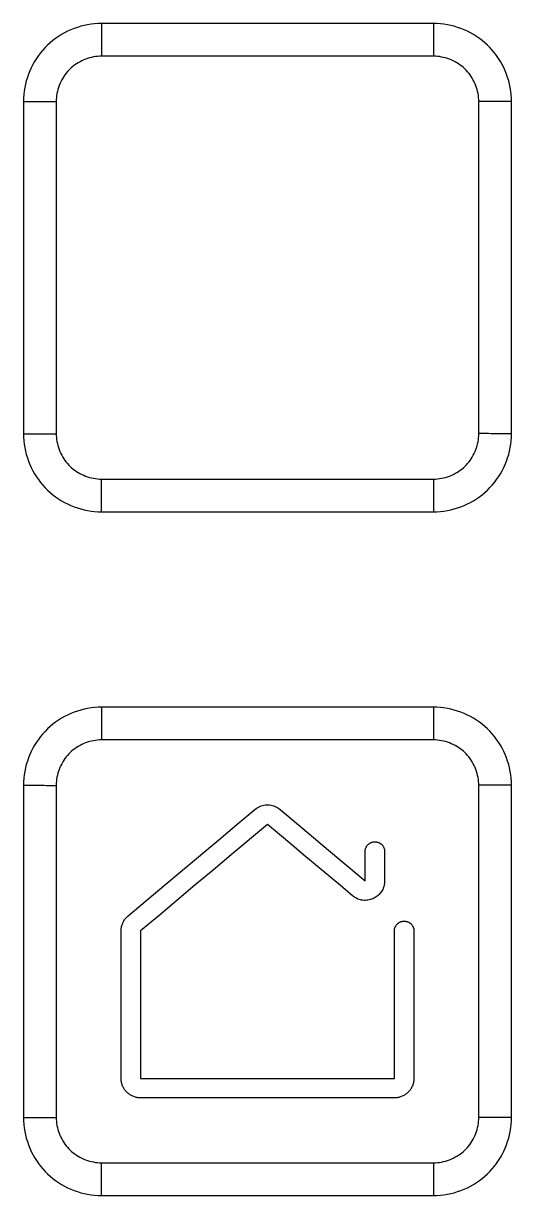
# Model space of a CAD drawing. Extents: x 0 to 290, y 0 to 931.
# Drawn here: x 232.25 to 242.25, y 804.02 to 828.02 of the extents above; entities that cross this region are included whole.
import ezdxf

# ---------------------------------------------------------------- set-up
doc = ezdxf.new("R2010")
doc.units = 0
doc.layers.add('-15N-THT. THIẾT BỊ ĐÓNG MỞ', color=40, linetype='CONTINUOUS')

# ---------------------------------------------------------------- blocks, each defined once
blk = doc.blocks.new('06 - N - SC VSD ATV630D55~D90N4')
at = {"layer": '-15N-THT. THIẾT BỊ ĐÓNG MỞ'}
for p, q in [((88.221, 362.189), (88.155, 362.159)), ((88.288, 362.216), (88.221, 362.189)), ((88.355, 362.24), (88.288, 362.216)), ((88.424, 362.261), (88.355, 362.24)), ((88.494, 362.279), (88.424, 362.261)), ((88.564, 362.293), (88.494, 362.279)), ((88.635, 362.305), (88.564, 362.293)), ((88.707, 362.313), (88.635, 362.305)), ((88.778, 362.318), (88.707, 362.313)), ((88.85, 362.32), (88.778, 362.318)), ((95.65, 362.32), (88.85, 362.32)), ((88.85, 362.32), (88.85, 362.304)), ((88.85, 362.304), (88.85, 362.285)), ((88.85, 362.285), (88.85, 362.262)), ((88.85, 362.262), (88.85, 362.237)), ((88.85, 362.237), (88.85, 362.208)), ((88.85, 362.208), (88.85, 362.177)), ((88.85, 362.177), (88.85, 362.143)), ((95.722, 362.318), (95.65, 362.32)), ((95.65, 362.32), (95.65, 362.304)), ((95.65, 362.304), (95.65, 362.285)), ((95.65, 362.285), (95.65, 362.262)), ((95.65, 362.262), (95.65, 362.237)), ((95.65, 362.237), (95.65, 362.208)), ((95.65, 362.208), (95.65, 362.177)), ((95.65, 362.177), (95.65, 362.143)), ((95.793, 362.313), (95.722, 362.318)), ((95.865, 362.305), (95.793, 362.313)), ((95.936, 362.293), (95.865, 362.305)), ((96.006, 362.278), (95.936, 362.293)), ((96.076, 362.261), (96.006, 362.278)), ((96.145, 362.24), (96.076, 362.261)), ((96.212, 362.216), (96.145, 362.24)), ((96.279, 362.189), (96.212, 362.216)), ((96.344, 362.159), (96.279, 362.189)), ((87.852, 361.97), (87.796, 361.924)), ((87.909, 362.013), (87.852, 361.97)), ((87.968, 362.054), (87.909, 362.013)), ((88.029, 362.092), (87.968, 362.054)), ((88.091, 362.127), (88.029, 362.092)), ((88.155, 362.159), (88.091, 362.127)), ((88.85, 362.143), (88.85, 362.106)), ((88.85, 362.106), (88.85, 362.068)), ((88.85, 362.068), (88.85, 362.027)), ((88.85, 362.027), (88.85, 361.984)), ((88.85, 361.984), (88.85, 361.939)), ((88.85, 361.939), (88.85, 361.893)), ((95.65, 362.143), (95.65, 362.106)), ((95.65, 362.106), (95.65, 362.068)), ((95.65, 362.068), (95.65, 362.027)), ((95.65, 362.027), (95.65, 361.984)), ((95.65, 361.984), (95.65, 361.939)), ((95.65, 361.939), (95.65, 361.893)), ((96.408, 362.127), (96.344, 362.159)), ((96.471, 362.092), (96.408, 362.127)), ((96.532, 362.054), (96.471, 362.092)), ((96.591, 362.013), (96.532, 362.054)), ((96.648, 361.97), (96.591, 362.013)), ((96.703, 361.925), (96.648, 361.97)), ((96.755, 361.877), (96.703, 361.925)), ((87.6, 361.718), (87.557, 361.661)), ((87.645, 361.773), (87.6, 361.718)), ((87.693, 361.825), (87.645, 361.773)), ((87.744, 361.876), (87.693, 361.825)), ((87.796, 361.924), (87.744, 361.876)), ((88.85, 361.893), (88.85, 361.846)), ((88.85, 361.846), (88.85, 361.798)), ((88.85, 361.798), (88.85, 361.749)), ((88.85, 361.749), (88.85, 361.699)), ((88.85, 361.699), (88.85, 361.649)), ((95.65, 361.893), (95.649, 361.846)), ((95.649, 361.846), (95.649, 361.798)), ((95.649, 361.798), (95.649, 361.749)), ((95.649, 361.749), (95.649, 361.699)), ((95.649, 361.699), (95.649, 361.649)), ((96.806, 361.826), (96.755, 361.877)), ((96.854, 361.774), (96.806, 361.826)), ((96.9, 361.718), (96.854, 361.774)), ((96.943, 361.661), (96.9, 361.718)), ((87.443, 361.479), (87.411, 361.414)), ((87.478, 361.541), (87.443, 361.479)), ((87.516, 361.602), (87.478, 361.541)), ((87.557, 361.661), (87.516, 361.602)), ((88.269, 361.445), (88.238, 361.419)), ((88.302, 361.47), (88.269, 361.445)), ((88.336, 361.493), (88.302, 361.47)), ((88.372, 361.515), (88.336, 361.493)), ((88.409, 361.536), (88.372, 361.515)), ((88.446, 361.555), (88.409, 361.536)), ((88.485, 361.573), (88.446, 361.555)), ((88.524, 361.588), (88.485, 361.573)), ((88.564, 361.603), (88.524, 361.588)), ((88.605, 361.615), (88.564, 361.603)), ((88.646, 361.625), (88.605, 361.615)), ((88.687, 361.634), (88.646, 361.625)), ((88.728, 361.641), (88.687, 361.634)), ((88.769, 361.645), (88.728, 361.641)), ((88.81, 361.648), (88.769, 361.645)), ((88.85, 361.649), (88.81, 361.648)), ((95.649, 361.649), (88.85, 361.649)), ((95.691, 361.648), (95.649, 361.649)), ((95.732, 361.645), (95.691, 361.648)), ((95.773, 361.64), (95.732, 361.645)), ((95.815, 361.633), (95.773, 361.64)), ((95.856, 361.625), (95.815, 361.633)), ((95.896, 361.614), (95.856, 361.625)), ((95.937, 361.602), (95.896, 361.614)), ((95.977, 361.588), (95.937, 361.602)), ((96.016, 361.572), (95.977, 361.588)), ((96.055, 361.554), (96.016, 361.572)), ((96.093, 361.535), (96.055, 361.554)), ((96.129, 361.514), (96.093, 361.535)), ((96.165, 361.492), (96.129, 361.514)), ((96.199, 361.469), (96.165, 361.492)), ((96.232, 361.444), (96.199, 361.469)), ((96.984, 361.602), (96.943, 361.661)), ((97.022, 361.541), (96.984, 361.602)), ((97.057, 361.479), (97.022, 361.541)), ((97.09, 361.415), (97.057, 361.479)), ((87.33, 361.215), (87.309, 361.146)), ((87.354, 361.282), (87.33, 361.215)), ((87.381, 361.349), (87.354, 361.282)), ((87.411, 361.414), (87.381, 361.349)), ((88.078, 361.235), (88.056, 361.199)), ((88.101, 361.269), (88.078, 361.235)), ((88.126, 361.302), (88.101, 361.269)), ((88.152, 361.333), (88.126, 361.302)), ((88.179, 361.363), (88.152, 361.333)), ((88.208, 361.391), (88.179, 361.363)), ((88.238, 361.419), (88.208, 361.391)), ((96.263, 361.418), (96.232, 361.444)), ((96.293, 361.391), (96.263, 361.418)), ((96.321, 361.362), (96.293, 361.391)), ((96.349, 361.332), (96.321, 361.362)), ((96.375, 361.301), (96.349, 361.332)), ((96.4, 361.268), (96.375, 361.301)), ((96.423, 361.234), (96.4, 361.268)), ((96.445, 361.198), (96.423, 361.234)), ((97.119, 361.349), (97.09, 361.415)), ((97.146, 361.282), (97.119, 361.349)), ((97.17, 361.215), (97.146, 361.282)), ((97.191, 361.146), (97.17, 361.215)), ((87.277, 361.006), (87.265, 360.935)), ((87.292, 361.076), (87.277, 361.006)), ((87.309, 361.146), (87.292, 361.076)), ((87.956, 360.966), (87.945, 360.926)), ((87.968, 361.007), (87.956, 360.966)), ((87.982, 361.047), (87.968, 361.007)), ((87.998, 361.086), (87.982, 361.047)), ((88.016, 361.125), (87.998, 361.086)), ((88.035, 361.163), (88.016, 361.125)), ((88.056, 361.199), (88.035, 361.163)), ((96.466, 361.161), (96.445, 361.198)), ((96.485, 361.124), (96.466, 361.161)), ((96.503, 361.085), (96.485, 361.124)), ((96.518, 361.046), (96.503, 361.085)), ((96.532, 361.006), (96.518, 361.046)), ((96.545, 360.965), (96.532, 361.006)), ((96.555, 360.924), (96.545, 360.965)), ((97.209, 361.076), (97.191, 361.146)), ((97.223, 361.006), (97.209, 361.076)), ((97.235, 360.935), (97.223, 361.006)), ((87.252, 360.792), (87.25, 360.72)), ((87.257, 360.863), (87.252, 360.792)), ((87.265, 360.935), (87.257, 360.863)), ((87.922, 360.762), (87.921, 360.719)), ((87.925, 360.802), (87.922, 360.762)), ((87.93, 360.843), (87.925, 360.802)), ((87.937, 360.885), (87.93, 360.843)), ((87.945, 360.926), (87.937, 360.885)), ((96.564, 360.883), (96.555, 360.924)), ((96.571, 360.842), (96.564, 360.883)), ((96.575, 360.801), (96.571, 360.842)), ((96.578, 360.76), (96.575, 360.801)), ((96.579, 360.72), (96.578, 360.76)), ((97.243, 360.864), (97.235, 360.935)), ((97.248, 360.792), (97.243, 360.864)), ((97.25, 360.72), (97.248, 360.792)), ((87.25, 360.72), (87.25, 353.92)), ((87.25, 360.72), (87.266, 360.72)), ((87.266, 360.72), (87.285, 360.72)), ((87.285, 360.72), (87.308, 360.72)), ((87.308, 360.72), (87.333, 360.72)), ((87.333, 360.72), (87.362, 360.72)), ((87.362, 360.72), (87.393, 360.72)), ((87.393, 360.72), (87.427, 360.72)), ((87.427, 360.72), (87.464, 360.72)), ((87.464, 360.72), (87.502, 360.72)), ((87.502, 360.72), (87.543, 360.72)), ((87.543, 360.72), (87.586, 360.72)), ((87.586, 360.72), (87.631, 360.72)), ((87.631, 360.72), (87.677, 360.72)), ((87.677, 360.72), (87.724, 360.719)), ((87.724, 360.719), (87.772, 360.719)), ((87.772, 360.719), (87.821, 360.719)), ((87.821, 360.719), (87.871, 360.719)), ((87.871, 360.719), (87.921, 360.719)), ((87.921, 360.719), (87.921, 353.92)), ((96.629, 360.72), (96.579, 360.72)), ((96.579, 353.921), (96.579, 360.72)), ((96.728, 360.72), (96.629, 360.72)), ((96.776, 360.72), (96.728, 360.72)), ((96.823, 360.72), (96.776, 360.72)), ((96.869, 360.72), (96.823, 360.72)), ((96.957, 360.72), (96.869, 360.72)), ((96.998, 360.72), (96.957, 360.72)), ((97.073, 360.72), (96.998, 360.72)), ((97.107, 360.72), (97.073, 360.72)), ((97.215, 360.72), (97.107, 360.72)), ((97.234, 360.72), (97.215, 360.72)), ((97.25, 360.72), (97.234, 360.72)), ((97.25, 353.92), (97.25, 360.72)), ((87.25, 353.92), (87.252, 353.848)), ((87.25, 353.92), (87.266, 353.92)), ((87.252, 353.848), (87.257, 353.776)), ((87.257, 353.776), (87.265, 353.705)), ((87.266, 353.92), (87.362, 353.92)), ((87.362, 353.92), (87.393, 353.92)), ((87.393, 353.92), (87.464, 353.92)), ((87.464, 353.92), (87.502, 353.92)), ((87.502, 353.92), (87.586, 353.92)), ((87.586, 353.92), (87.631, 353.92)), ((87.631, 353.92), (87.724, 353.92)), ((87.724, 353.92), (87.772, 353.92)), ((87.772, 353.92), (87.821, 353.92)), ((87.821, 353.92), (87.871, 353.92)), ((87.871, 353.92), (87.921, 353.92)), ((87.921, 353.92), (87.922, 353.88)), ((87.922, 353.88), (87.925, 353.839)), ((87.925, 353.839), (87.929, 353.798)), ((87.929, 353.798), (87.936, 353.757)), ((96.563, 353.755), (96.57, 353.796)), ((96.57, 353.796), (96.575, 353.838)), ((96.575, 353.838), (96.578, 353.879)), ((96.578, 353.879), (96.579, 353.921)), ((96.629, 353.921), (96.579, 353.921)), ((96.679, 353.921), (96.629, 353.921)), ((96.728, 353.921), (96.679, 353.921)), ((96.776, 353.921), (96.728, 353.921)), ((96.823, 353.92), (96.776, 353.921)), ((96.869, 353.92), (96.823, 353.92)), ((96.914, 353.92), (96.869, 353.92)), ((96.957, 353.92), (96.914, 353.92)), ((96.998, 353.92), (96.957, 353.92)), ((97.036, 353.92), (96.998, 353.92)), ((97.073, 353.92), (97.036, 353.92)), ((97.107, 353.92), (97.073, 353.92)), ((97.138, 353.92), (97.107, 353.92)), ((97.167, 353.92), (97.138, 353.92)), ((97.192, 353.92), (97.167, 353.92)), ((97.215, 353.92), (97.192, 353.92)), ((97.234, 353.92), (97.215, 353.92)), ((97.25, 353.92), (97.234, 353.92)), ((97.235, 353.705), (97.243, 353.777)), ((97.243, 353.777), (97.248, 353.848)), ((97.248, 353.848), (97.25, 353.92)), ((87.265, 353.705), (87.277, 353.634)), ((87.277, 353.634), (87.291, 353.564)), ((87.291, 353.564), (87.309, 353.494)), ((87.936, 353.757), (87.945, 353.716)), ((87.945, 353.716), (87.955, 353.675)), ((87.955, 353.675), (87.968, 353.634)), ((87.968, 353.634), (87.982, 353.594)), ((87.982, 353.594), (87.997, 353.555)), ((87.997, 353.555), (88.015, 353.516)), ((96.484, 353.515), (96.502, 353.554)), ((96.502, 353.554), (96.518, 353.593)), ((96.518, 353.593), (96.532, 353.633)), ((96.532, 353.633), (96.544, 353.674)), ((96.544, 353.674), (96.555, 353.714)), ((96.555, 353.714), (96.563, 353.755)), ((97.191, 353.494), (97.208, 353.564)), ((97.208, 353.564), (97.223, 353.634)), ((97.223, 353.634), (97.235, 353.705)), ((87.309, 353.494), (87.33, 353.425)), ((87.33, 353.425), (87.354, 353.358)), ((87.354, 353.358), (87.381, 353.291)), ((87.381, 353.291), (87.41, 353.225)), ((88.015, 353.516), (88.034, 353.479)), ((88.034, 353.479), (88.055, 353.442)), ((88.055, 353.442), (88.077, 353.406)), ((88.077, 353.406), (88.1, 353.372)), ((88.1, 353.372), (88.125, 353.339)), ((88.125, 353.339), (88.151, 353.308)), ((88.151, 353.308), (88.179, 353.278)), ((96.321, 353.277), (96.348, 353.307)), ((96.348, 353.307), (96.374, 353.338)), ((96.374, 353.338), (96.399, 353.371)), ((96.399, 353.371), (96.422, 353.405)), ((96.422, 353.405), (96.444, 353.441)), ((96.444, 353.441), (96.465, 353.477)), ((96.465, 353.477), (96.484, 353.515)), ((97.089, 353.226), (97.119, 353.291)), ((97.119, 353.291), (97.146, 353.358)), ((97.146, 353.358), (97.17, 353.426)), ((97.17, 353.426), (97.191, 353.494)), ((87.41, 353.225), (87.443, 353.161)), ((87.443, 353.161), (87.478, 353.099)), ((87.478, 353.099), (87.516, 353.038)), ((88.179, 353.278), (88.207, 353.249)), ((88.207, 353.249), (88.237, 353.222)), ((88.237, 353.222), (88.268, 353.196)), ((88.268, 353.196), (88.301, 353.171)), ((88.301, 353.171), (88.335, 353.148)), ((88.335, 353.148), (88.371, 353.126)), ((88.371, 353.126), (88.407, 353.105)), ((88.407, 353.105), (88.445, 353.086)), ((88.445, 353.086), (88.484, 353.068)), ((88.484, 353.068), (88.523, 353.052)), ((88.523, 353.052), (88.563, 353.038)), ((95.936, 353.038), (95.976, 353.052)), ((95.976, 353.052), (96.015, 353.067)), ((96.015, 353.067), (96.054, 353.085)), ((96.054, 353.085), (96.091, 353.104)), ((96.091, 353.104), (96.128, 353.125)), ((96.128, 353.125), (96.164, 353.147)), ((96.164, 353.147), (96.198, 353.17)), ((96.198, 353.17), (96.231, 353.195)), ((96.231, 353.195), (96.262, 353.221)), ((96.262, 353.221), (96.292, 353.249)), ((96.292, 353.249), (96.321, 353.277)), ((96.984, 353.038), (97.022, 353.099)), ((97.022, 353.099), (97.057, 353.162)), ((97.057, 353.162), (97.089, 353.226)), ((87.516, 353.038), (87.557, 352.979)), ((87.557, 352.979), (87.6, 352.921)), ((87.6, 352.921), (87.646, 352.866)), ((87.646, 352.866), (87.694, 352.814)), ((87.694, 352.814), (87.745, 352.763)), ((88.563, 353.038), (88.604, 353.026)), ((88.604, 353.026), (88.644, 353.015)), ((88.644, 353.015), (88.685, 353.007)), ((88.685, 353.007), (88.727, 353)), ((88.727, 353), (88.768, 352.995)), ((88.768, 352.995), (88.809, 352.992)), ((88.809, 352.992), (88.851, 352.991)), ((88.851, 352.991), (95.65, 352.991)), ((88.851, 352.941), (88.851, 352.991)), ((88.851, 352.891), (88.851, 352.941)), ((88.851, 352.842), (88.851, 352.891)), ((88.851, 352.794), (88.851, 352.842)), ((95.65, 352.991), (95.691, 352.992)), ((95.65, 352.991), (95.65, 352.32)), ((95.691, 352.992), (95.731, 352.995)), ((95.731, 352.995), (95.772, 352.999)), ((95.772, 352.999), (95.813, 353.006)), ((95.813, 353.006), (95.854, 353.015)), ((95.854, 353.015), (95.895, 353.025)), ((95.895, 353.025), (95.936, 353.038)), ((96.756, 352.764), (96.807, 352.815)), ((96.807, 352.815), (96.855, 352.868)), ((96.855, 352.868), (96.9, 352.922)), ((96.9, 352.922), (96.943, 352.979)), ((96.943, 352.979), (96.984, 353.038)), ((87.745, 352.763), (87.797, 352.715)), ((87.797, 352.715), (87.852, 352.67)), ((87.852, 352.67), (87.909, 352.627)), ((87.909, 352.627), (87.968, 352.586)), ((87.968, 352.586), (88.029, 352.548)), ((88.85, 352.747), (88.851, 352.794)), ((88.85, 352.701), (88.85, 352.747)), ((88.85, 352.656), (88.85, 352.701)), ((88.85, 352.613), (88.85, 352.656)), ((88.85, 352.572), (88.85, 352.613)), ((88.85, 352.534), (88.85, 352.572)), ((96.471, 352.548), (96.532, 352.586)), ((96.532, 352.586), (96.591, 352.627)), ((96.591, 352.627), (96.649, 352.67)), ((96.649, 352.67), (96.704, 352.716)), ((96.704, 352.716), (96.756, 352.764)), ((88.029, 352.548), (88.092, 352.513)), ((88.092, 352.513), (88.156, 352.481)), ((88.156, 352.481), (88.221, 352.451)), ((88.221, 352.451), (88.288, 352.424)), ((88.288, 352.424), (88.355, 352.4)), ((88.355, 352.4), (88.424, 352.379)), ((88.424, 352.379), (88.494, 352.362)), ((88.494, 352.362), (88.564, 352.347)), ((88.564, 352.347), (88.635, 352.335)), ((88.635, 352.335), (88.707, 352.327)), ((88.707, 352.327), (88.778, 352.322)), ((88.85, 352.497), (88.85, 352.534)), ((88.85, 352.463), (88.85, 352.497)), ((88.85, 352.432), (88.85, 352.463)), ((88.85, 352.403), (88.85, 352.432)), ((88.85, 352.378), (88.85, 352.403)), ((88.85, 352.355), (88.85, 352.378)), ((88.85, 352.336), (88.85, 352.355)), ((88.85, 352.32), (88.85, 352.336)), ((95.722, 352.322), (95.794, 352.327)), ((95.794, 352.327), (95.865, 352.335)), ((95.865, 352.335), (95.936, 352.347)), ((95.936, 352.347), (96.006, 352.361)), ((96.006, 352.361), (96.076, 352.379)), ((96.076, 352.379), (96.145, 352.4)), ((96.145, 352.4), (96.213, 352.424)), ((96.213, 352.424), (96.279, 352.451)), ((96.279, 352.451), (96.345, 352.481)), ((96.345, 352.481), (96.409, 352.513)), ((96.409, 352.513), (96.471, 352.548)), ((88.778, 352.322), (88.85, 352.32)), ((88.85, 352.32), (95.65, 352.32)), ((95.65, 352.32), (95.722, 352.322)), ((88.424, 348.261), (88.355, 348.24)), ((88.494, 348.279), (88.424, 348.261)), ((88.564, 348.293), (88.494, 348.279)), ((88.635, 348.305), (88.564, 348.293)), ((88.707, 348.313), (88.635, 348.305)), ((88.778, 348.318), (88.707, 348.313)), ((88.85, 348.32), (88.778, 348.318)), ((95.65, 348.32), (88.85, 348.32)), ((88.85, 348.32), (88.85, 348.304)), ((88.85, 348.304), (88.85, 348.285)), ((88.85, 348.285), (88.85, 348.262)), ((88.85, 348.262), (88.85, 348.237)), ((95.722, 348.318), (95.65, 348.32)), ((95.65, 348.32), (95.65, 348.304)), ((95.65, 348.304), (95.65, 348.285)), ((95.65, 348.285), (95.65, 348.262)), ((95.65, 348.262), (95.65, 348.237)), ((95.793, 348.313), (95.722, 348.318)), ((95.865, 348.305), (95.793, 348.313)), ((95.936, 348.293), (95.865, 348.305)), ((96.006, 348.278), (95.936, 348.293)), ((96.076, 348.261), (96.006, 348.278)), ((96.145, 348.24), (96.076, 348.261)), ((87.909, 348.013), (87.852, 347.97)), ((87.968, 348.054), (87.909, 348.013)), ((88.029, 348.092), (87.968, 348.054)), ((88.091, 348.127), (88.029, 348.092)), ((88.155, 348.159), (88.091, 348.127)), ((88.221, 348.189), (88.155, 348.159)), ((88.288, 348.216), (88.221, 348.189)), ((88.355, 348.24), (88.288, 348.216)), ((88.85, 348.237), (88.85, 348.208)), ((88.85, 348.208), (88.85, 348.177)), ((88.85, 348.177), (88.85, 348.143)), ((88.85, 348.143), (88.85, 348.106)), ((88.85, 348.106), (88.85, 348.068)), ((88.85, 348.068), (88.85, 348.027)), ((88.85, 348.027), (88.85, 347.984)), ((95.65, 348.237), (95.65, 348.208)), ((95.65, 348.208), (95.65, 348.177)), ((95.65, 348.177), (95.65, 348.143)), ((95.65, 348.143), (95.65, 348.106)), ((95.65, 348.106), (95.65, 348.068)), ((95.65, 348.068), (95.65, 348.027)), ((95.65, 348.027), (95.65, 347.984)), ((96.212, 348.216), (96.145, 348.24)), ((96.279, 348.189), (96.212, 348.216)), ((96.344, 348.159), (96.279, 348.189)), ((96.408, 348.127), (96.344, 348.159)), ((96.471, 348.092), (96.408, 348.127)), ((96.532, 348.054), (96.471, 348.092)), ((96.591, 348.013), (96.532, 348.054)), ((96.648, 347.97), (96.591, 348.013)), ((87.645, 347.773), (87.6, 347.718)), ((87.693, 347.825), (87.645, 347.773)), ((87.744, 347.876), (87.693, 347.825)), ((87.796, 347.924), (87.744, 347.876)), ((87.852, 347.97), (87.796, 347.924)), ((88.85, 347.984), (88.85, 347.939)), ((88.85, 347.939), (88.85, 347.893)), ((88.85, 347.893), (88.85, 347.846)), ((88.85, 347.846), (88.85, 347.798)), ((88.85, 347.798), (88.85, 347.749)), ((95.65, 347.893), (95.649, 347.846)), ((95.649, 347.846), (95.649, 347.798)), ((95.649, 347.798), (95.649, 347.749)), ((95.65, 347.984), (95.65, 347.939)), ((95.65, 347.939), (95.65, 347.893)), ((96.703, 347.925), (96.648, 347.97)), ((96.755, 347.877), (96.703, 347.925)), ((96.806, 347.826), (96.755, 347.877)), ((96.854, 347.774), (96.806, 347.826)), ((96.9, 347.718), (96.854, 347.774)), ((87.478, 347.541), (87.443, 347.479)), ((87.516, 347.602), (87.478, 347.541)), ((87.557, 347.661), (87.516, 347.602)), ((87.6, 347.718), (87.557, 347.661)), ((88.409, 347.536), (88.372, 347.515)), ((88.446, 347.555), (88.409, 347.536)), ((88.485, 347.573), (88.446, 347.555)), ((88.524, 347.588), (88.485, 347.573)), ((88.564, 347.603), (88.524, 347.588)), ((88.605, 347.615), (88.564, 347.603)), ((88.646, 347.625), (88.605, 347.615)), ((88.687, 347.634), (88.646, 347.625)), ((88.728, 347.641), (88.687, 347.634)), ((88.769, 347.645), (88.728, 347.641)), ((88.81, 347.648), (88.769, 347.645)), ((88.85, 347.649), (88.81, 347.648)), ((88.85, 347.749), (88.85, 347.699)), ((88.85, 347.699), (88.85, 347.649)), ((95.649, 347.649), (88.85, 347.649)), ((95.649, 347.749), (95.649, 347.699)), ((95.649, 347.699), (95.649, 347.649)), ((95.691, 347.648), (95.649, 347.649)), ((95.732, 347.645), (95.691, 347.648)), ((95.773, 347.64), (95.732, 347.645)), ((95.815, 347.633), (95.773, 347.64)), ((95.856, 347.625), (95.815, 347.633)), ((95.896, 347.614), (95.856, 347.625)), ((95.937, 347.602), (95.896, 347.614)), ((95.977, 347.588), (95.937, 347.602)), ((96.016, 347.572), (95.977, 347.588)), ((96.055, 347.554), (96.016, 347.572)), ((96.093, 347.535), (96.055, 347.554)), ((96.129, 347.514), (96.093, 347.535)), ((96.943, 347.661), (96.9, 347.718)), ((96.984, 347.602), (96.943, 347.661)), ((97.022, 347.541), (96.984, 347.602)), ((97.057, 347.479), (97.022, 347.541)), ((87.381, 347.349), (87.354, 347.282)), ((87.411, 347.414), (87.381, 347.349)), ((87.443, 347.479), (87.411, 347.414)), ((88.126, 347.302), (88.101, 347.269)), ((88.152, 347.333), (88.126, 347.302)), ((88.179, 347.363), (88.152, 347.333)), ((88.208, 347.391), (88.179, 347.363)), ((88.238, 347.419), (88.208, 347.391)), ((88.269, 347.445), (88.238, 347.419)), ((88.302, 347.47), (88.269, 347.445)), ((88.336, 347.493), (88.302, 347.47)), ((88.372, 347.515), (88.336, 347.493)), ((96.165, 347.492), (96.129, 347.514)), ((96.199, 347.469), (96.165, 347.492)), ((96.232, 347.444), (96.199, 347.469)), ((96.263, 347.418), (96.232, 347.444)), ((96.293, 347.391), (96.263, 347.418)), ((96.321, 347.362), (96.293, 347.391)), ((96.349, 347.332), (96.321, 347.362)), ((96.375, 347.301), (96.349, 347.332)), ((96.4, 347.268), (96.375, 347.301)), ((97.09, 347.415), (97.057, 347.479)), ((97.119, 347.349), (97.09, 347.415)), ((97.146, 347.282), (97.119, 347.349)), ((87.292, 347.076), (87.277, 347.006)), ((87.309, 347.146), (87.292, 347.076)), ((87.33, 347.215), (87.309, 347.146)), ((87.354, 347.282), (87.33, 347.215)), ((87.982, 347.047), (87.968, 347.007)), ((87.998, 347.086), (87.982, 347.047)), ((88.016, 347.125), (87.998, 347.086)), ((88.035, 347.163), (88.016, 347.125)), ((88.056, 347.199), (88.035, 347.163)), ((88.078, 347.235), (88.056, 347.199)), ((88.101, 347.269), (88.078, 347.235)), ((96.423, 347.234), (96.4, 347.268)), ((96.445, 347.198), (96.423, 347.234)), ((96.466, 347.161), (96.445, 347.198)), ((96.485, 347.124), (96.466, 347.161)), ((96.503, 347.085), (96.485, 347.124)), ((96.518, 347.046), (96.503, 347.085)), ((96.532, 347.006), (96.518, 347.046)), ((97.17, 347.215), (97.146, 347.282)), ((97.191, 347.146), (97.17, 347.215)), ((97.209, 347.076), (97.191, 347.146)), ((97.223, 347.006), (97.209, 347.076)), ((87.257, 346.863), (87.252, 346.792)), ((87.265, 346.935), (87.257, 346.863)), ((87.277, 347.006), (87.265, 346.935)), ((87.93, 346.843), (87.925, 346.802)), ((87.937, 346.885), (87.93, 346.843)), ((87.945, 346.926), (87.937, 346.885)), ((87.956, 346.966), (87.945, 346.926)), ((87.968, 347.007), (87.956, 346.966)), ((96.545, 346.965), (96.532, 347.006)), ((96.555, 346.924), (96.545, 346.965)), ((96.564, 346.883), (96.555, 346.924)), ((96.571, 346.842), (96.564, 346.883)), ((96.575, 346.801), (96.571, 346.842)), ((97.235, 346.935), (97.223, 347.006)), ((97.243, 346.864), (97.235, 346.935)), ((97.248, 346.792), (97.243, 346.864)), ((87.252, 346.792), (87.25, 346.72)), ((87.25, 346.72), (87.25, 339.92)), ((87.25, 346.72), (87.266, 346.72)), ((87.266, 346.72), (87.285, 346.72)), ((87.285, 346.72), (87.308, 346.72)), ((87.308, 346.72), (87.333, 346.72)), ((87.333, 346.72), (87.362, 346.72)), ((87.362, 346.72), (87.393, 346.72)), ((87.393, 346.72), (87.427, 346.72)), ((87.427, 346.72), (87.464, 346.72)), ((87.464, 346.72), (87.502, 346.72)), ((87.502, 346.72), (87.543, 346.72)), ((87.543, 346.72), (87.586, 346.72)), ((87.586, 346.72), (87.631, 346.72)), ((87.631, 346.72), (87.677, 346.72)), ((87.677, 346.72), (87.724, 346.719)), ((87.724, 346.719), (87.772, 346.719)), ((87.772, 346.719), (87.821, 346.719)), ((87.821, 346.719), (87.871, 346.719)), ((87.871, 346.719), (87.921, 346.719)), ((87.922, 346.762), (87.921, 346.719)), ((87.921, 346.719), (87.921, 339.92)), ((87.925, 346.802), (87.922, 346.762)), ((96.578, 346.76), (96.575, 346.801)), ((96.579, 346.72), (96.578, 346.76)), ((96.629, 346.72), (96.579, 346.72)), ((96.579, 339.921), (96.579, 346.72)), ((96.728, 346.72), (96.629, 346.72)), ((96.776, 346.72), (96.728, 346.72)), ((96.823, 346.72), (96.776, 346.72)), ((96.869, 346.72), (96.823, 346.72)), ((96.957, 346.72), (96.869, 346.72)), ((96.998, 346.72), (96.957, 346.72)), ((97.073, 346.72), (96.998, 346.72)), ((97.107, 346.72), (97.073, 346.72)), ((97.215, 346.72), (97.107, 346.72)), ((97.234, 346.72), (97.215, 346.72)), ((97.25, 346.72), (97.234, 346.72)), ((97.25, 346.72), (97.248, 346.792)), ((97.25, 339.92), (97.25, 346.72)), ((91.621, 345.915), (91.993, 346.226)), ((91.993, 346.226), (92.016, 346.244)), ((91.993, 346.226), (91.993, 346.226)), ((92.016, 346.244), (92.041, 346.261)), ((92.041, 346.261), (92.066, 346.275)), ((92.066, 346.275), (92.093, 346.288)), ((92.093, 346.288), (92.12, 346.298)), ((92.12, 346.298), (92.148, 346.307)), ((92.148, 346.307), (92.177, 346.313)), ((92.177, 346.313), (92.206, 346.318)), ((92.206, 346.318), (92.235, 346.32)), ((92.235, 346.32), (92.265, 346.32)), ((92.265, 346.32), (92.294, 346.318)), ((92.294, 346.318), (92.323, 346.313)), ((92.323, 346.313), (92.352, 346.307)), ((92.352, 346.307), (92.38, 346.298)), ((92.38, 346.298), (92.407, 346.288)), ((92.407, 346.288), (92.434, 346.275)), ((92.434, 346.275), (92.459, 346.261)), ((92.459, 346.261), (92.484, 346.244)), ((92.484, 346.244), (92.507, 346.226)), ((92.507, 346.226), (92.756, 346.018)), ((92.507, 346.226), (92.507, 346.226)), ((91.25, 345.603), (91.621, 345.915)), ((92.25, 345.92), (91.507, 345.297)), ((92.499, 345.711), (92.25, 345.92)), ((92.25, 345.92), (92.25, 345.92)), ((92.756, 346.018), (93.503, 345.391)), ((92.748, 345.502), (92.499, 345.711)), ((90.507, 344.98), (91.25, 345.603)), ((92.997, 345.293), (92.748, 345.502)), ((93.503, 345.391), (93.752, 345.182)), ((94.25, 345.373), (94.251, 345.383)), ((94.25, 345.364), (94.25, 345.373)), ((94.251, 345.383), (94.252, 345.392)), ((94.252, 345.392), (94.253, 345.401)), ((94.253, 345.401), (94.255, 345.411)), ((94.255, 345.411), (94.258, 345.42)), ((94.258, 345.42), (94.261, 345.429)), ((94.261, 345.429), (94.264, 345.438)), ((94.264, 345.438), (94.268, 345.446)), ((94.268, 345.446), (94.272, 345.455)), ((94.272, 345.455), (94.276, 345.463)), ((94.276, 345.463), (94.281, 345.471)), ((94.281, 345.471), (94.286, 345.479)), ((94.286, 345.479), (94.292, 345.486)), ((94.292, 345.486), (94.297, 345.494)), ((94.297, 345.494), (94.304, 345.501)), ((94.304, 345.501), (94.31, 345.507)), ((94.31, 345.507), (94.317, 345.514)), ((94.317, 345.514), (94.324, 345.52)), ((94.324, 345.52), (94.332, 345.525)), ((94.332, 345.525), (94.339, 345.531)), ((94.339, 345.531), (94.347, 345.536)), ((94.347, 345.536), (94.355, 345.54)), ((94.355, 345.54), (94.364, 345.544)), ((94.364, 345.544), (94.372, 345.548)), ((94.372, 345.548), (94.381, 345.552)), ((94.381, 345.552), (94.39, 345.555)), ((94.39, 345.555), (94.399, 345.557)), ((94.399, 345.557), (94.408, 345.559)), ((94.408, 345.559), (94.417, 345.561)), ((94.417, 345.561), (94.427, 345.562)), ((94.427, 345.562), (94.436, 345.563)), ((94.436, 345.563), (94.445, 345.564)), ((94.445, 345.564), (94.455, 345.564)), ((94.455, 345.564), (94.464, 345.563)), ((94.464, 345.563), (94.473, 345.562)), ((94.473, 345.562), (94.483, 345.561)), ((94.483, 345.561), (94.492, 345.559)), ((94.492, 345.559), (94.501, 345.557)), ((94.501, 345.557), (94.51, 345.555)), ((94.51, 345.555), (94.519, 345.552)), ((94.519, 345.552), (94.528, 345.548)), ((94.528, 345.548), (94.536, 345.544)), ((94.536, 345.544), (94.545, 345.54)), ((94.545, 345.54), (94.553, 345.536)), ((94.553, 345.536), (94.561, 345.531)), ((94.561, 345.531), (94.568, 345.525)), ((94.568, 345.525), (94.576, 345.52)), ((94.576, 345.52), (94.583, 345.514)), ((94.583, 345.514), (94.59, 345.507)), ((94.59, 345.507), (94.596, 345.501)), ((94.596, 345.501), (94.603, 345.494)), ((94.603, 345.494), (94.608, 345.486)), ((94.608, 345.486), (94.614, 345.479)), ((94.614, 345.479), (94.619, 345.471)), ((94.619, 345.471), (94.624, 345.463)), ((94.624, 345.463), (94.628, 345.455)), ((94.628, 345.455), (94.632, 345.446)), ((94.632, 345.446), (94.636, 345.438)), ((94.636, 345.438), (94.639, 345.429)), ((94.639, 345.429), (94.642, 345.42)), ((94.642, 345.42), (94.645, 345.411)), ((94.645, 345.411), (94.647, 345.401)), ((94.647, 345.401), (94.648, 345.392)), ((94.648, 345.392), (94.649, 345.383)), ((94.649, 345.383), (94.65, 345.373)), ((94.65, 345.373), (94.65, 345.364)), ((91.507, 345.297), (91.136, 344.985)), ((93.744, 344.666), (92.997, 345.293)), ((93.752, 345.182), (94.25, 344.764)), ((94.25, 344.764), (94.25, 345.364)), ((94.25, 345.364), (94.25, 345.364)), ((94.65, 345.364), (94.65, 344.764)), ((94.65, 345.364), (94.65, 345.364)), ((90.136, 344.668), (90.507, 344.98)), ((91.136, 344.985), (90.764, 344.673)), ((89.393, 344.045), (90.136, 344.668)), ((90.764, 344.673), (90.393, 344.362)), ((93.993, 344.458), (93.744, 344.666)), ((94.25, 344.764), (94.25, 344.764)), ((94.637, 344.661), (94.629, 344.636)), ((94.642, 344.687), (94.637, 344.661)), ((94.647, 344.712), (94.642, 344.687)), ((94.649, 344.738), (94.647, 344.712)), ((94.65, 344.764), (94.649, 344.738)), ((94.65, 344.764), (94.65, 344.764)), ((94.013, 344.442), (93.993, 344.458)), ((93.993, 344.458), (93.993, 344.458)), ((94.035, 344.427), (94.013, 344.442)), ((94.057, 344.414), (94.035, 344.427)), ((94.08, 344.402), (94.057, 344.414)), ((94.431, 344.407), (94.407, 344.396)), ((94.453, 344.42), (94.431, 344.407)), ((94.475, 344.434), (94.453, 344.42)), ((94.496, 344.449), (94.475, 344.434)), ((94.516, 344.465), (94.496, 344.449)), ((94.535, 344.483), (94.516, 344.465)), ((94.553, 344.502), (94.535, 344.483)), ((94.569, 344.522), (94.553, 344.502)), ((94.584, 344.544), (94.569, 344.522)), ((94.597, 344.566), (94.584, 344.544)), ((94.61, 344.588), (94.597, 344.566)), ((94.62, 344.612), (94.61, 344.588)), ((94.629, 344.636), (94.62, 344.612)), ((90.393, 344.362), (90.021, 344.05)), ((94.104, 344.392), (94.08, 344.402)), ((94.128, 344.383), (94.104, 344.392)), ((94.153, 344.376), (94.128, 344.383)), ((94.179, 344.37), (94.153, 344.376)), ((94.204, 344.367), (94.179, 344.37)), ((94.23, 344.364), (94.204, 344.367)), ((94.256, 344.364), (94.23, 344.364)), ((94.282, 344.365), (94.256, 344.364)), ((94.308, 344.368), (94.282, 344.365)), ((94.333, 344.373), (94.308, 344.368)), ((94.358, 344.379), (94.333, 344.373)), ((94.383, 344.387), (94.358, 344.379)), ((94.407, 344.396), (94.383, 344.387)), ((89.292, 343.915), (89.3, 343.932)), ((89.3, 343.932), (89.31, 343.948)), ((89.31, 343.948), (89.32, 343.963)), ((89.32, 343.963), (89.33, 343.978)), ((89.33, 343.978), (89.341, 343.992)), ((89.341, 343.992), (89.353, 344.006)), ((89.353, 344.006), (89.366, 344.02)), ((89.366, 344.02), (89.379, 344.033)), ((89.379, 344.033), (89.393, 344.045)), ((89.393, 344.045), (89.393, 344.045)), ((90.021, 344.05), (89.65, 343.738)), ((94.972, 343.923), (94.981, 343.926)), ((94.981, 343.926), (94.99, 343.929)), ((94.99, 343.929), (94.999, 343.932)), ((94.999, 343.932), (95.008, 343.934)), ((95.008, 343.934), (95.017, 343.935)), ((95.017, 343.935), (95.027, 343.937)), ((95.027, 343.937), (95.036, 343.937)), ((95.036, 343.937), (95.045, 343.938)), ((95.045, 343.938), (95.055, 343.938)), ((95.055, 343.938), (95.064, 343.937)), ((95.064, 343.937), (95.073, 343.937)), ((95.073, 343.937), (95.083, 343.935)), ((95.083, 343.935), (95.092, 343.934)), ((95.092, 343.934), (95.101, 343.932)), ((95.101, 343.932), (95.11, 343.929)), ((95.11, 343.929), (95.119, 343.926)), ((95.119, 343.926), (95.128, 343.923)), ((89.25, 343.757), (89.252, 343.775)), ((89.25, 343.738), (89.25, 343.757)), ((89.25, 340.72), (89.25, 343.738)), ((89.25, 343.738), (89.25, 343.738)), ((89.252, 343.775), (89.254, 343.793)), ((89.254, 343.793), (89.257, 343.811)), ((89.257, 343.811), (89.261, 343.829)), ((89.261, 343.829), (89.266, 343.847)), ((89.266, 343.847), (89.271, 343.865)), ((89.271, 343.865), (89.277, 343.882)), ((89.277, 343.882), (89.284, 343.899)), ((89.284, 343.899), (89.292, 343.915)), ((89.65, 343.738), (89.65, 340.72)), ((89.65, 343.738), (89.65, 343.738)), ((94.85, 343.748), (94.851, 343.757)), ((94.85, 343.738), (94.85, 343.748)), ((94.85, 340.72), (94.85, 343.738)), ((94.85, 343.738), (94.85, 343.738)), ((94.851, 343.757), (94.852, 343.766)), ((94.852, 343.766), (94.853, 343.776)), ((94.853, 343.776), (94.855, 343.785)), ((94.855, 343.785), (94.858, 343.794)), ((94.858, 343.794), (94.861, 343.803)), ((94.861, 343.803), (94.864, 343.812)), ((94.864, 343.812), (94.868, 343.821)), ((94.868, 343.821), (94.872, 343.829)), ((94.872, 343.829), (94.876, 343.837)), ((94.876, 343.837), (94.881, 343.845)), ((94.881, 343.845), (94.886, 343.853)), ((94.886, 343.853), (94.892, 343.861)), ((94.892, 343.861), (94.897, 343.868)), ((94.897, 343.868), (94.904, 343.875)), ((94.904, 343.875), (94.91, 343.882)), ((94.91, 343.882), (94.917, 343.888)), ((94.917, 343.888), (94.924, 343.894)), ((94.924, 343.894), (94.932, 343.9)), ((94.932, 343.9), (94.939, 343.905)), ((94.939, 343.905), (94.947, 343.91)), ((94.947, 343.91), (94.955, 343.915)), ((94.955, 343.915), (94.964, 343.919)), ((94.964, 343.919), (94.972, 343.923)), ((95.128, 343.923), (95.136, 343.919)), ((95.136, 343.919), (95.145, 343.915)), ((95.145, 343.915), (95.153, 343.91)), ((95.153, 343.91), (95.161, 343.905)), ((95.161, 343.905), (95.168, 343.9)), ((95.168, 343.9), (95.176, 343.894)), ((95.176, 343.894), (95.183, 343.888)), ((95.183, 343.888), (95.19, 343.882)), ((95.19, 343.882), (95.196, 343.875)), ((95.196, 343.875), (95.203, 343.868)), ((95.203, 343.868), (95.208, 343.861)), ((95.208, 343.861), (95.214, 343.853)), ((95.214, 343.853), (95.219, 343.845)), ((95.219, 343.845), (95.224, 343.837)), ((95.224, 343.837), (95.228, 343.829)), ((95.228, 343.829), (95.232, 343.821)), ((95.232, 343.821), (95.236, 343.812)), ((95.236, 343.812), (95.239, 343.803)), ((95.239, 343.803), (95.242, 343.794)), ((95.242, 343.794), (95.245, 343.785)), ((95.245, 343.785), (95.247, 343.776)), ((95.247, 343.776), (95.248, 343.766)), ((95.248, 343.766), (95.249, 343.757)), ((95.249, 343.757), (95.25, 343.748)), ((95.25, 343.748), (95.25, 343.738)), ((95.25, 343.738), (95.25, 340.72)), ((95.25, 343.738), (95.25, 343.738)), ((89.25, 340.702), (89.25, 340.72)), ((89.25, 340.72), (89.25, 340.72)), ((89.252, 340.684), (89.25, 340.702)), ((89.254, 340.666), (89.252, 340.684)), ((89.257, 340.648), (89.254, 340.666)), ((89.26, 340.631), (89.257, 340.648)), ((89.265, 340.613), (89.26, 340.631)), ((89.27, 340.596), (89.265, 340.613)), ((89.276, 340.579), (89.27, 340.596)), ((89.282, 340.563), (89.276, 340.579)), ((89.65, 340.72), (94.85, 340.72)), ((89.65, 340.72), (89.65, 340.72)), ((94.85, 340.72), (94.85, 340.72)), ((95.224, 340.579), (95.218, 340.563)), ((95.23, 340.596), (95.224, 340.579)), ((95.235, 340.613), (95.23, 340.596)), ((95.24, 340.631), (95.235, 340.613)), ((95.243, 340.648), (95.24, 340.631)), ((95.246, 340.666), (95.243, 340.648)), ((95.248, 340.684), (95.246, 340.666)), ((95.25, 340.702), (95.248, 340.684)), ((95.25, 340.72), (95.25, 340.702)), ((95.25, 340.72), (95.25, 340.72)), ((89.29, 340.546), (89.282, 340.563)), ((89.298, 340.53), (89.29, 340.546)), ((89.307, 340.515), (89.298, 340.53)), ((89.316, 340.499), (89.307, 340.515)), ((89.327, 340.485), (89.316, 340.499)), ((89.337, 340.471), (89.327, 340.485)), ((89.349, 340.457), (89.337, 340.471)), ((89.361, 340.444), (89.349, 340.457)), ((89.374, 340.431), (89.361, 340.444)), ((89.387, 340.419), (89.374, 340.431)), ((89.401, 340.407), (89.387, 340.419)), ((89.415, 340.397), (89.401, 340.407)), ((89.429, 340.386), (89.415, 340.397)), ((89.445, 340.377), (89.429, 340.386)), ((89.46, 340.368), (89.445, 340.377)), ((89.476, 340.36), (89.46, 340.368)), ((89.493, 340.352), (89.476, 340.36)), ((89.509, 340.346), (89.493, 340.352)), ((89.526, 340.34), (89.509, 340.346)), ((89.543, 340.335), (89.526, 340.34)), ((89.561, 340.33), (89.543, 340.335)), ((89.578, 340.327), (89.561, 340.33)), ((89.596, 340.324), (89.578, 340.327)), ((94.922, 340.327), (94.904, 340.324)), ((94.939, 340.33), (94.922, 340.327)), ((94.957, 340.335), (94.939, 340.33)), ((94.974, 340.34), (94.957, 340.335)), ((94.991, 340.346), (94.974, 340.34)), ((95.007, 340.352), (94.991, 340.346)), ((95.024, 340.36), (95.007, 340.352)), ((95.04, 340.368), (95.024, 340.36)), ((95.055, 340.377), (95.04, 340.368)), ((95.071, 340.386), (95.055, 340.377)), ((95.085, 340.397), (95.071, 340.386)), ((95.099, 340.407), (95.085, 340.397)), ((95.113, 340.419), (95.099, 340.407)), ((95.126, 340.431), (95.113, 340.419)), ((95.139, 340.444), (95.126, 340.431)), ((95.151, 340.457), (95.139, 340.444)), ((95.163, 340.471), (95.151, 340.457)), ((95.173, 340.485), (95.163, 340.471)), ((95.184, 340.499), (95.173, 340.485)), ((95.193, 340.515), (95.184, 340.499)), ((95.202, 340.53), (95.193, 340.515)), ((95.21, 340.546), (95.202, 340.53)), ((95.218, 340.563), (95.21, 340.546)), ((89.614, 340.322), (89.596, 340.324)), ((89.632, 340.32), (89.614, 340.322)), ((89.65, 340.32), (89.632, 340.32)), ((94.85, 340.32), (89.65, 340.32)), ((89.65, 340.32), (89.65, 340.32)), ((94.868, 340.32), (94.85, 340.32)), ((94.85, 340.32), (94.85, 340.32)), ((94.886, 340.322), (94.868, 340.32)), ((94.904, 340.324), (94.886, 340.322)), ((87.25, 339.92), (87.252, 339.848)), ((87.25, 339.92), (87.266, 339.92)), ((87.252, 339.848), (87.257, 339.776)), ((87.266, 339.92), (87.362, 339.92)), ((87.362, 339.92), (87.393, 339.92)), ((87.393, 339.92), (87.464, 339.92)), ((87.464, 339.92), (87.502, 339.92)), ((87.502, 339.92), (87.586, 339.92)), ((87.586, 339.92), (87.631, 339.92)), ((87.631, 339.92), (87.724, 339.92)), ((87.724, 339.92), (87.772, 339.92)), ((87.772, 339.92), (87.821, 339.92)), ((87.821, 339.92), (87.871, 339.92)), ((87.871, 339.92), (87.921, 339.92)), ((87.921, 339.92), (87.922, 339.88)), ((87.922, 339.88), (87.925, 339.839)), ((96.575, 339.838), (96.578, 339.879)), ((96.578, 339.879), (96.579, 339.921)), ((96.629, 339.921), (96.579, 339.921)), ((96.679, 339.921), (96.629, 339.921)), ((96.728, 339.921), (96.679, 339.921)), ((96.776, 339.921), (96.728, 339.921)), ((96.823, 339.92), (96.776, 339.921)), ((96.869, 339.92), (96.823, 339.92)), ((96.914, 339.92), (96.869, 339.92)), ((96.957, 339.92), (96.914, 339.92)), ((96.998, 339.92), (96.957, 339.92)), ((97.036, 339.92), (96.998, 339.92)), ((97.073, 339.92), (97.036, 339.92)), ((97.107, 339.92), (97.073, 339.92)), ((97.138, 339.92), (97.107, 339.92)), ((97.167, 339.92), (97.138, 339.92)), ((97.192, 339.92), (97.167, 339.92)), ((97.215, 339.92), (97.192, 339.92)), ((97.234, 339.92), (97.215, 339.92)), ((97.25, 339.92), (97.234, 339.92)), ((97.243, 339.777), (97.248, 339.848)), ((97.248, 339.848), (97.25, 339.92)), ((87.257, 339.776), (87.265, 339.705)), ((87.265, 339.705), (87.277, 339.634)), ((87.277, 339.634), (87.291, 339.564)), ((87.925, 339.839), (87.929, 339.798)), ((87.929, 339.798), (87.936, 339.757)), ((87.936, 339.757), (87.945, 339.716)), ((87.945, 339.716), (87.955, 339.675)), ((87.955, 339.675), (87.968, 339.634)), ((87.968, 339.634), (87.982, 339.594)), ((96.518, 339.593), (96.532, 339.633)), ((96.532, 339.633), (96.544, 339.674)), ((96.544, 339.674), (96.555, 339.714)), ((96.555, 339.714), (96.563, 339.755)), ((96.563, 339.755), (96.57, 339.796)), ((96.57, 339.796), (96.575, 339.838)), ((97.208, 339.564), (97.223, 339.634)), ((97.223, 339.634), (97.235, 339.705)), ((97.235, 339.705), (97.243, 339.777)), ((87.291, 339.564), (87.309, 339.494)), ((87.309, 339.494), (87.33, 339.425)), ((87.33, 339.425), (87.354, 339.358)), ((87.982, 339.594), (87.997, 339.555)), ((87.997, 339.555), (88.015, 339.516)), ((88.015, 339.516), (88.034, 339.479)), ((88.034, 339.479), (88.055, 339.442)), ((88.055, 339.442), (88.077, 339.406)), ((88.077, 339.406), (88.1, 339.372)), ((88.1, 339.372), (88.125, 339.339)), ((96.374, 339.338), (96.399, 339.371)), ((96.399, 339.371), (96.422, 339.405)), ((96.422, 339.405), (96.444, 339.441)), ((96.444, 339.441), (96.465, 339.477)), ((96.465, 339.477), (96.484, 339.515)), ((96.484, 339.515), (96.502, 339.554)), ((96.502, 339.554), (96.518, 339.593)), ((97.146, 339.358), (97.17, 339.426)), ((97.17, 339.426), (97.191, 339.494)), ((97.191, 339.494), (97.208, 339.564)), ((87.354, 339.358), (87.381, 339.291)), ((87.381, 339.291), (87.41, 339.225)), ((87.41, 339.225), (87.443, 339.161)), ((87.443, 339.161), (87.478, 339.099)), ((88.125, 339.339), (88.151, 339.308)), ((88.151, 339.308), (88.179, 339.278)), ((88.179, 339.278), (88.207, 339.249)), ((88.207, 339.249), (88.237, 339.222)), ((88.237, 339.222), (88.268, 339.196)), ((88.268, 339.196), (88.301, 339.171)), ((88.301, 339.171), (88.335, 339.148)), ((88.335, 339.148), (88.371, 339.126)), ((88.371, 339.126), (88.407, 339.105)), ((96.091, 339.104), (96.128, 339.125)), ((96.128, 339.125), (96.164, 339.147)), ((96.164, 339.147), (96.198, 339.17)), ((96.198, 339.17), (96.231, 339.195)), ((96.231, 339.195), (96.262, 339.221)), ((96.262, 339.221), (96.292, 339.249)), ((96.292, 339.249), (96.321, 339.277)), ((96.321, 339.277), (96.348, 339.307)), ((96.348, 339.307), (96.374, 339.338)), ((97.022, 339.099), (97.057, 339.162)), ((97.057, 339.162), (97.089, 339.226)), ((97.089, 339.226), (97.119, 339.291)), ((97.119, 339.291), (97.146, 339.358)), ((87.478, 339.099), (87.516, 339.038)), ((87.516, 339.038), (87.557, 338.979)), ((87.557, 338.979), (87.6, 338.921)), ((87.6, 338.921), (87.646, 338.866)), ((88.407, 339.105), (88.445, 339.086)), ((88.445, 339.086), (88.484, 339.068)), ((88.484, 339.068), (88.523, 339.052)), ((88.523, 339.052), (88.563, 339.038)), ((88.563, 339.038), (88.604, 339.026)), ((88.604, 339.026), (88.644, 339.015)), ((88.644, 339.015), (88.685, 339.007)), ((88.685, 339.007), (88.727, 339)), ((88.727, 339), (88.768, 338.995)), ((88.768, 338.995), (88.809, 338.992)), ((88.809, 338.992), (88.851, 338.991)), ((88.851, 338.991), (95.65, 338.991)), ((88.851, 338.941), (88.851, 338.991)), ((88.851, 338.891), (88.851, 338.941)), ((88.851, 338.842), (88.851, 338.891)), ((95.65, 338.991), (95.691, 338.992)), ((95.65, 338.991), (95.65, 338.32)), ((95.691, 338.992), (95.731, 338.995)), ((95.731, 338.995), (95.772, 338.999)), ((95.772, 338.999), (95.813, 339.006)), ((95.813, 339.006), (95.854, 339.015)), ((95.854, 339.015), (95.895, 339.025)), ((95.895, 339.025), (95.936, 339.038)), ((95.936, 339.038), (95.976, 339.052)), ((95.976, 339.052), (96.015, 339.067)), ((96.015, 339.067), (96.054, 339.085)), ((96.054, 339.085), (96.091, 339.104)), ((96.855, 338.868), (96.9, 338.922)), ((96.9, 338.922), (96.943, 338.979)), ((96.943, 338.979), (96.984, 339.038)), ((96.984, 339.038), (97.022, 339.099)), ((87.646, 338.866), (87.694, 338.814)), ((87.694, 338.814), (87.745, 338.763)), ((87.745, 338.763), (87.797, 338.715)), ((87.797, 338.715), (87.852, 338.67)), ((87.852, 338.67), (87.909, 338.627)), ((88.85, 338.747), (88.851, 338.794)), ((88.85, 338.701), (88.85, 338.747)), ((88.85, 338.656), (88.85, 338.701)), ((88.85, 338.613), (88.85, 338.656)), ((88.851, 338.794), (88.851, 338.842)), ((96.591, 338.627), (96.649, 338.67)), ((96.649, 338.67), (96.704, 338.716)), ((96.704, 338.716), (96.756, 338.764)), ((96.756, 338.764), (96.807, 338.815)), ((96.807, 338.815), (96.855, 338.868)), ((87.909, 338.627), (87.968, 338.586)), ((87.968, 338.586), (88.029, 338.548)), ((88.029, 338.548), (88.092, 338.513)), ((88.092, 338.513), (88.156, 338.481)), ((88.156, 338.481), (88.221, 338.451)), ((88.221, 338.451), (88.288, 338.424)), ((88.288, 338.424), (88.355, 338.4)), ((88.85, 338.572), (88.85, 338.613)), ((88.85, 338.534), (88.85, 338.572)), ((88.85, 338.497), (88.85, 338.534)), ((88.85, 338.463), (88.85, 338.497)), ((88.85, 338.432), (88.85, 338.463)), ((88.85, 338.403), (88.85, 338.432)), ((96.145, 338.4), (96.213, 338.424)), ((96.213, 338.424), (96.279, 338.451)), ((96.279, 338.451), (96.345, 338.481)), ((96.345, 338.481), (96.409, 338.513)), ((96.409, 338.513), (96.471, 338.548)), ((96.471, 338.548), (96.532, 338.586)), ((96.532, 338.586), (96.591, 338.627)), ((88.355, 338.4), (88.424, 338.379)), ((88.424, 338.379), (88.494, 338.362)), ((88.494, 338.362), (88.564, 338.347)), ((88.564, 338.347), (88.635, 338.335)), ((88.635, 338.335), (88.707, 338.327)), ((88.707, 338.327), (88.778, 338.322)), ((88.778, 338.322), (88.85, 338.32)), ((88.85, 338.378), (88.85, 338.403)), ((88.85, 338.355), (88.85, 338.378)), ((88.85, 338.336), (88.85, 338.355)), ((88.85, 338.32), (88.85, 338.336)), ((88.85, 338.32), (95.65, 338.32)), ((95.65, 338.32), (95.722, 338.322)), ((95.722, 338.322), (95.794, 338.327)), ((95.794, 338.327), (95.865, 338.335)), ((95.865, 338.335), (95.936, 338.347)), ((95.936, 338.347), (96.006, 338.361)), ((96.006, 338.361), (96.076, 338.379)), ((96.076, 338.379), (96.145, 338.4))]:
    blk.add_line(p, q, dxfattribs=at)

msp = doc.modelspace()

# ---------------------------------------------------------------- block references
msp.add_blockref('06 - N - SC VSD ATV630D55~D90N4', (145, 465.7))

doc.saveas('drawing.dxf')
